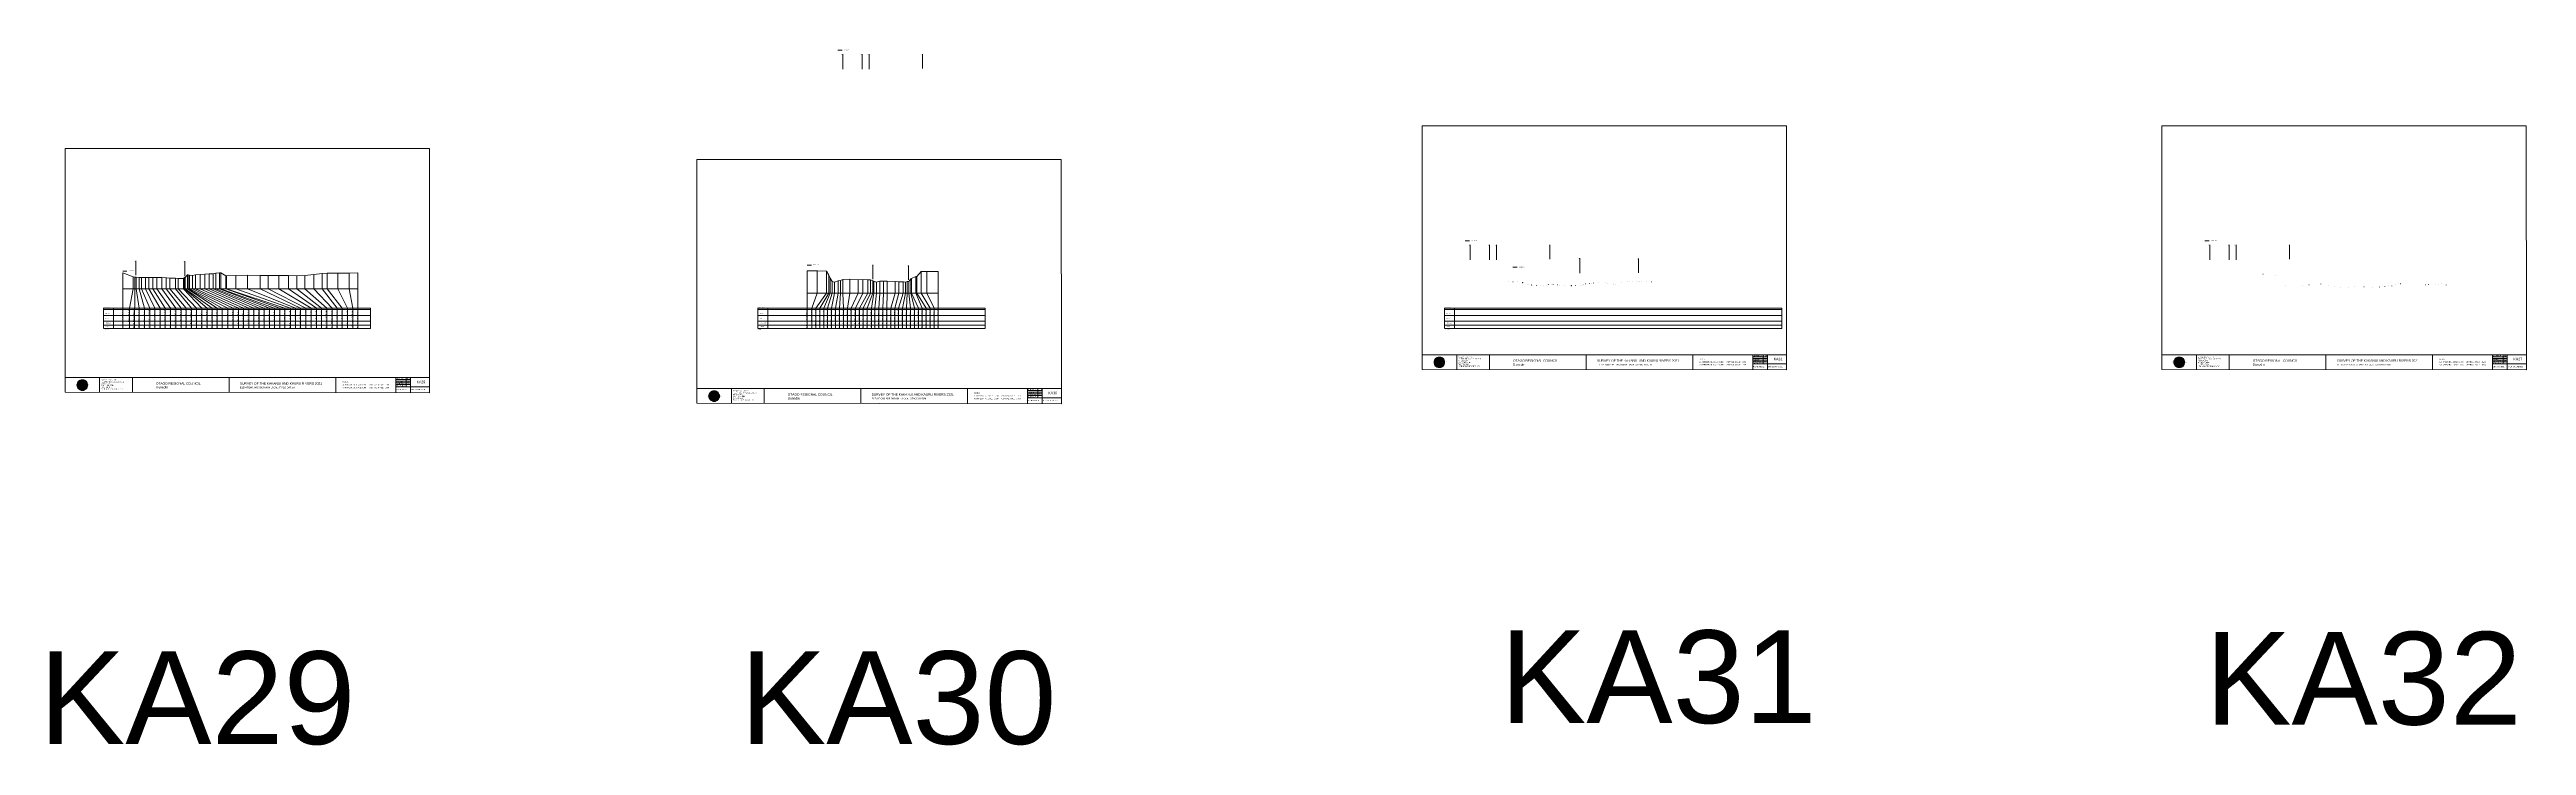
# Model space of a CAD drawing. Header units: millimetres. Extents: x -4102225 to 9709333, y -443196 to 2258209.
# Drawn here: x 976715 to 2687674, y -191712 to 288610 of the extents above; entities that cross this region are included whole.
import ezdxf

# ---------------------------------------------------------------- set-up
doc = ezdxf.new("R2010")
doc.units = ezdxf.units.MM
doc.header["$PDMODE"] = 35
doc.header["$PDSIZE"] = 20
doc.layers.get('0').update_dxf_attribs({"lineweight": 0})
doc.layers.add('geo', color=7, linetype='Continuous', lineweight=0)
doc.styles.get("Standard").update_dxf_attribs({"font": 'arial.ttf'})

# ---------------------------------------------------------------- blocks, each defined once
blk = doc.blocks.new('Geomatics_Circle_SPT')
at = {"layer": 'geo', "color": 2, "linetype": 'Continuous', "lineweight": 0}
for p, q in [((-25, 5), (-5, 25)), ((0, 25), (-25, 0)), ((-25, -5), (5, 25)), ((5, -25), (-25, 5)), ((-25, 0), (0, -25)), ((-10, 23), (-23, 10)), ((10, 23), (-23, -10)), ((-23, 10), (10, -23)), ((-21, 14), (-14, 21)), ((-21, -14), (14, 21)), ((14, -21), (-21, 14)), ((0, 0), (-18, 18)), ((0, 0), (-18, -18)), ((-14, 21), (21, -14)), ((21, 14), (-14, -21)), ((23, -10), (-10, 23)), ((-10, -23), (23, 10)), ((-5, 25), (25, -5)), ((25, 5), (-5, -25)), ((25, 0), (0, 25)), ((0, 0), (18, 18)), ((0, 0), (18, -18)), ((0, -25), (25, 0)), ((5, 25), (25, 5)), ((23, 10), (10, 23)), ((14, 21), (21, 14)), ((18, 18), (18, 18)), ((-5, -25), (-25, -5)), ((-23, -10), (-10, -23)), ((-14, -21), (-21, -14)), ((-18, -18), (-18, -18)), ((25, -5), (5, -25)), ((5, -25), (5, -25)), ((10, -23), (23, -10)), ((21, -14), (14, -21)), ((18, -18), (18, -18))]:
    blk.add_line(p, q, dxfattribs=at)
at = {"layer": 'geo', "color": 1, "linetype": 'Continuous', "lineweight": 0}
for p, q in [((5, 25), (-25, 5)), ((-5, 25), (-25, -5)), ((-25, 0), (10, 23)), ((-25, 0), (-10, 23)), ((14, 21), (-25, -5)), ((-14, 21), (-25, 5)), ((21, 14), (-25, 5)), ((-21, 14), (-25, -5)), ((-25, 0), (23, 10)), ((-25, 0), (-23, 10)), ((0, 0), (-25, 5)), ((-25, 5), (-21, -14)), ((-25, 5), (-5, -25)), ((-25, 5), (14, -21)), ((-25, 5), (-25, 5)), ((0, 0), (-25, -5)), ((-23, -10), (-25, 0)), ((-10, -23), (-25, 0)), ((10, -23), (-25, 0)), ((-23, 10), (0, 25)), ((-23, -10), (0, 25)), ((-23, 10), (18, 18)), ((-23, -10), (18, 18)), ((-23, 10), (-18, 18)), ((-23, -10), (-18, 18)), ((-18, -18), (-23, 10)), ((0, -25), (-23, 10)), ((-23, 10), (18, -18)), ((-23, 10), (25, 0)), ((-23, 9), (-23, 9)), ((-23, -10), (25, 0)), ((-5, 25), (-21, 14)), ((5, 25), (-21, -14)), ((14, 21), (-21, 14)), ((-14, 21), (-21, -14)), ((0, 0), (-21, 14)), ((-21, 14), (-14, -21)), ((-21, 14), (5, -25)), ((-21, 14), (-21, 14)), ((25, 5), (-21, 14)), ((0, 0), (-21, -14)), ((-18, 18), (10, 23)), ((-18, 18), (-10, 23)), ((-18, -18), (10, 23)), ((-18, -18), (-10, 23)), ((-10, -23), (-18, 18)), ((-18, 18), (10, -23)), ((-18, 18), (23, -10)), ((-18, 18), (-18, 18)), ((-18, 18), (23, 10)), ((-18, -18), (23, 10)), ((5, 25), (-14, 21)), ((-5, 25), (-14, -21)), ((0, 0), (-14, 21)), ((-14, 21), (-5, -25)), ((-14, 21), (-14, 21)), ((25, -5), (-14, 21)), ((21, 14), (-14, 21)), ((-14, -21), (25, 5)), ((0, 0), (-14, -21)), ((-10, 23), (0, 25)), ((-10, -23), (0, 25)), ((-10, 23), (0, -25)), ((-10, 23), (18, -18)), ((-10, 23), (-10, 23)), ((-10, 23), (25, 0)), ((-10, 23), (18, 18)), ((-10, -23), (18, 18)), ((25, 0), (-10, -23)), ((0, 0), (-5, 25)), ((-5, 25), (-5, 25)), ((21, -14), (-5, 25)), ((25, 5), (-5, 25)), ((14, 21), (-5, 25)), ((-5, -25), (21, 14)), ((0, 0), (-5, -25)), ((0, 0), (5, 25)), ((0, 25), (10, -23)), ((0, 25), (0, 25)), ((0, 25), (23, -10)), ((0, 25), (23, 10)), ((0, 25), (10, 23)), ((0, -25), (10, 23)), ((0, 0), (14, 21)), ((0, 0), (21, 14)), ((23, 10), (0, -25)), ((0, 0), (25, 5)), ((0, 0), (5, -25)), ((0, 0), (14, -21)), ((0, 0), (21, -14)), ((0, 0), (25, -5)), ((14, -21), (5, 25)), ((25, -5), (5, 25)), ((21, 14), (5, 25)), ((5, 25), (5, 25)), ((5, -25), (14, 21)), ((5, -25), (25, 5)), ((9, 23), (9, 23)), ((10, 23), (18, -18)), ((10, 23), (25, 0)), ((10, 23), (18, 18)), ((18, 18), (10, -23)), ((25, 0), (10, -23)), ((21, -14), (14, 21)), ((25, 5), (14, 21)), ((14, 21), (14, 21)), ((14, -21), (21, 14)), ((18, 18), (23, -10)), ((18, 18), (23, 10)), ((18, 18), (18, 18)), ((23, 10), (18, -18)), ((25, -5), (21, 14)), ((21, 14), (21, 14)), ((21, -14), (25, 5)), ((23, 10), (25, 0)), ((23, 10), (23, 10)), ((25, 0), (23, -10)), ((25, 5), (25, 5)), ((25, 0), (25, 0)), ((-25, 0), (-25, 0)), ((-25, 0), (23, -10)), ((-25, -5), (-25, -5)), ((-25, -5), (-14, -21)), ((-25, -5), (5, -25)), ((-25, -5), (21, -14)), ((-23, -10), (-23, -10)), ((-18, -18), (-23, -10)), ((0, -25), (-23, -10)), ((18, -18), (-23, -10)), ((-21, -14), (25, -5)), ((-21, -14), (-21, -14)), ((-21, -14), (-5, -25)), ((-21, -14), (14, -21)), ((23, -10), (-18, -18)), ((-18, -18), (-18, -18)), ((-10, -23), (-18, -18)), ((10, -23), (-18, -18)), ((-14, -21), (21, -14)), ((-14, -21), (-14, -21)), ((-14, -21), (5, -25)), ((18, -18), (-10, -23)), ((0, -25), (-10, -23)), ((-9, -23), (-9, -23)), ((-5, -25), (25, -5)), ((-5, -25), (14, -21)), ((-5, -25), (-5, -25)), ((23, -10), (0, -25)), ((10, -23), (0, -25)), ((0, -25), (0, -25)), ((5, -25), (21, -14)), ((5, -25), (5, -25)), ((18, -18), (10, -23)), ((10, -23), (10, -23)), ((14, -21), (25, -5)), ((14, -21), (14, -21)), ((23, -10), (18, -18)), ((18, -18), (18, -18)), ((21, -14), (21, -14)), ((23, -9), (23, -9)), ((25, -5), (25, -5))]:
    blk.add_line(p, q, dxfattribs=at)
at = {"layer": 'geo', "color": 114, "linetype": 'Continuous', "lineweight": 0}
for p, q in [((-25, 5), (14, 21)), ((18, 18), (-25, 0)), ((-25, -5), (21, 14)), ((-14, -21), (-25, 5)), ((10, 23), (-23, 10)), ((0, 0), (-23, 10)), ((-23, 10), (-10, -23)), ((0, 0), (-23, -10)), ((-21, 14), (5, 25)), ((-5, -25), (-21, 14)), ((25, 5), (-21, -14)), ((0, 25), (-18, 18)), ((-18, 18), (0, -25)), ((-14, 21), (-5, 25)), ((5, -25), (-14, 21)), ((0, 0), (-10, 23)), ((0, 0), (-10, -23)), ((-5, 25), (14, -21)), ((18, -18), (0, 25)), ((0, 0), (10, 23)), ((0, 0), (23, 10)), ((0, 0), (10, -23)), ((0, 0), (23, -10)), ((5, 25), (21, -14)), ((23, -10), (10, 23)), ((14, 21), (25, -5)), ((25, 0), (18, 18)), ((21, 14), (25, 5)), ((-25, 0), (-18, -18)), ((-21, -14), (-25, -5)), ((-18, -18), (25, 0)), ((25, -5), (-14, -21)), ((-10, -23), (23, -10)), ((21, -14), (-5, -25)), ((0, -25), (18, -18)), ((14, -21), (5, -25))]:
    blk.add_line(p, q, dxfattribs=at)
at = {"layer": 'geo', "color": 250, "linetype": 'Continuous', "lineweight": 0}
for p, q in [((25, 5), (-25, 5)), ((-25, 5), (-25, -5)), ((0, 0), (-25, 0)), ((-23, 10), (23, 10)), ((-23, 10), (-23, 10)), ((-23, -10), (-23, 10)), ((21, 14), (-21, 14)), ((-21, 14), (-21, -14)), ((-18, 18), (18, 18)), ((-18, -18), (-18, 18)), ((-14, 21), (-14, 21)), ((14, 21), (-14, 21)), ((-14, 21), (-14, -21)), ((-10, 23), (10, 23)), ((-10, -23), (-10, 23)), ((-5, 25), (5, 25)), ((-5, 25), (-5, -25)), ((0, 0), (0, 25)), ((0, 0), (0, -25)), ((0, 0), (25, 0)), ((5, 25), (5, -25)), ((10, -23), (10, 23)), ((14, 21), (14, -21)), ((18, -18), (18, 18)), ((21, 14), (21, 14)), ((21, -14), (21, 14)), ((23, 10), (23, -10)), ((25, 5), (25, 5)), ((25, -5), (25, 5)), ((-25, -5), (25, -5)), ((23, -10), (-23, -10)), ((-21, -14), (21, -14)), ((18, -18), (-18, -18)), ((-14, -21), (14, -21)), ((10, -23), (-10, -23)), ((-5, -25), (5, -25))]:
    blk.add_line(p, q, dxfattribs=at)
blk = doc.blocks.new('GeomaticsNZ TITLE BLOCK')
at = {"color": 7, "linetype": 'Continuous', "lineweight": 0}
for p, q in [((0, 95), (0, 1579)), ((0, 1579), (2363, 1579)), ((2363, 1579), (2364, 95)), ((2364, 95), (0, 95)), ((0, 95), (0, 0)), ((0, 0), (2364, -4)), ((16, 95), (2364, 95)), ((224, 95), (224, 0)), ((2364, 95), (383, 95)), ((436, 95), (436, -1)), ((1063, 95), (1063, -2)), ((1755, 95), (1755, -3)), ((2144, 95), (2144, -3)), ((2144, 82), (2239, 82)), ((2144, 71), (2239, 71)), ((2144, 60), (2239, 60)), ((2144, 49), (2239, 49)), ((2144, 35), (2364, 35)), ((2212, 95), (2212, 36)), ((2239, 95), (2239, -3)), ((2364, -4), (2364, 95))]:
    blk.add_line(p, q, dxfattribs=at)
at = {"color": 7, "linetype": 'Continuous', "lineweight": 0, "xscale": 1.36, "yscale": 1.36, "zscale": 1.36}
blk.add_blockref('Geomatics_Circle_SPT', (112, 46), dxfattribs=at)
at = {"color": 7, "linetype": 'Continuous', "lineweight": 0}
for s, p in [('PK&RR', (2213, 85)), ('ST', (2220, 64)), ('PK', (2220, 51))]:
    blk.add_text(s, height=5, dxfattribs=at).set_placement(p)
at = {"color": 7, "linetype": 'Continuous', "lineweight": 0, "attachment_point": 1}
for s, width, heights, insert, char_height in [('{\\C256;Geomatics N.Z. LTD                   }', 125.08, [15.8], (69, 50), 7), ('{\\C256;GEOMATICS N.Z. LTD                   \\PTELEPHONE:  M 021 023 6 00 55;\\PPO BOX 2177\\PSOUTH DUNEDIN\\PDUNEDIN 9044\\PEmail: geomaticsnz@gmail.com}', 3535.73, [94.7], (234, 83), 7), ('{\\C256;OTAGO REGIONAL COUNCIL\\PDunedin}', 3535.73, [0], (589, 64), 15), ('{\\C256;SURVEY OF THE KAKANUI AND KAURU RIVERS 2021}', 3535.73, [0], (1134, 64), 15), ('{\\C256;ELEVATIONS ARE SHOWN IN LOCAL OTAGO DATUM}', 3535.73, [0], (1134, 35), 10), ('{\\C256;Surveyed by:}', 3535.73, [0], (2145, 92), 7), ('{\\C256;Checked by:}', 3535.73, [0], (2145, 59), 7), ('{\\C256;Approved by:}', 3535.73, [0], (2145, 46), 7), ('{\\C256;JOB No 0032021}', 3535.73, [0], (2145, 21), 7), ('{\\C256;Drawn by:}', 3535.73, [0], (2146, 70), 7), ('{\\C256;Drawn:16-JUNE-2021}', 3535.73, [0], (2245, 21), 7)]:
    blk.add_mtext_dynamic_manual_height_columns(s, width=width, gutter_width=159, heights=heights, dxfattribs=dict(at, insert=insert, char_height=char_height))

msp = doc.modelspace()

# ---------------------------------------------------------------- linework, layer by layer
at = {"color": 1, "lineweight": 0}
for p, q in [((1521241.345, 288111.748), (1524148.076, 288111.748)), ((1954561.883, 156500.44), (1957468.614, 156500.44)), ((2465595.519, 156500.44), (2468502.25, 156500.44)), ((1500100.265, 139836.341), (1503006.996, 139836.341)), ((1987541.006, 138392.934), (1990447.736, 138392.934)), ((1027275.326, 135692.041), (1030182.057, 135692.041))]:
    msp.add_line(p, q, dxfattribs=at)
at = {"color": 7, "lineweight": 0}
for p, q in [((1524622.949, 275021.726), (1524622.949, 285380.363)), ((1538026.159, 275025.178), (1538026.159, 285377.287)), ((1542890.08, 275167.225), (1542890.08, 285377.287)), ((1579687.322, 275599.088), (1579687.322, 285511.918)), ((1545360.095, 130183.469), (1545360.095, 140096.299)), ((1570134.861, 129691.883), (1570134.861, 139604.713)), ((1957943.487, 143410.418), (1957943.487, 153769.056)), ((1971346.697, 143413.871), (1971346.697, 153765.98)), ((1976210.618, 143555.918), (1976210.618, 153765.98)), ((2013007.86, 143987.781), (2013007.86, 153900.611)), ((2033776.162, 134250.516), (2033776.162, 144609.153)), ((2074394.831, 134508.687), (2074394.831, 144421.517)), ((2468977.123, 143410.418), (2468977.123, 153769.056)), ((2482380.333, 143413.871), (2482380.333, 153765.98)), ((2487244.254, 143555.918), (2487244.254, 153765.98)), ((2524041.496, 143987.781), (2524041.496, 153900.611)), ((1020972.155, 110000), (1020972.155, 96175.74)), ((1472881.824, 110000), (1472881.824, 96175.74)), ((1947299.695, 110000), (1947299.695, 96175.74))]:
    msp.add_line(p, q, dxfattribs=at)
at = {"lineweight": 0}
for p, q in [((1036283.374, 132791.53), (1036283.374, 142704.36)), ((1070072.576, 132227.618), (1070072.576, 142586.256)), ((1027275.326, 134411), (1027275.326, 126882.437)), ((1027275.326, 126882.437), (1027275.326, 96175.74)), ((1027275.326, 123569.204), (1189745.963, 123569.204)), ((1034371.899, 123569.204), (1031958.246, 110000)), ((1034371.899, 131691), (1034371.899, 123569.204)), ((1035558.934, 131461), (1035558.934, 123569.204)), ((1035558.934, 123569.204), (1035558.934, 110000)), ((1036458.821, 131440), (1036458.821, 123569.204)), ((1036458.821, 123569.204), (1038702.299, 110000)), ((1038518.475, 131240), (1038518.475, 123569.204)), ((1038518.475, 123569.204), (1042222.152, 110000)), ((1040239.988, 131170), (1040239.988, 123569.204)), ((1040239.988, 123569.204), (1045964.385, 110000)), ((1043017.033, 131200), (1043017.033, 123569.204)), ((1043017.033, 123569.204), (1049505.553, 110000)), ((1045408.496, 131170), (1045408.496, 123569.204)), ((1045408.496, 123569.204), (1053034.083, 110000)), ((1047959.798, 131210), (1047959.798, 123569.204)), ((1047959.798, 123569.204), (1056613.886, 110000)), ((1050943.285, 131220), (1050943.285, 123569.204)), ((1050943.285, 123569.204), (1060160.999, 110000)), ((1054315.145, 131170), (1054315.145, 123569.204)), ((1054315.145, 123569.204), (1064021.322, 110000)), ((1057251.212, 131220), (1057251.212, 123569.204)), ((1057251.212, 123569.204), (1067668.898, 110000)), ((1059754.857, 130929), (1059754.857, 123569.204)), ((1059754.857, 123569.204), (1071131.738, 110000)), ((1063609.423, 130759), (1063609.423, 123569.204)), ((1063609.423, 123569.204), (1074678.168, 110000)), ((1065652.335, 130519), (1065652.335, 123569.204)), ((1065652.335, 123569.204), (1078236.075, 110000)), ((1069156.535, 130599), (1069156.535, 123569.204)), ((1069156.535, 123569.204), (1082016.122, 110000)), ((1069984.886, 131249), (1069984.886, 123569.204)), ((1069984.886, 123569.204), (1085580.622, 110000)), ((1070427.499, 131189), (1070427.499, 123569.204)), ((1070427.499, 123569.204), (1089135.01, 110000)), ((1071984.505, 133069), (1071984.505, 123569.204)), ((1071984.505, 123569.204), (1092587.979, 110000)), ((1072553.135, 133109), (1072553.135, 123569.204)), ((1072553.135, 123569.204), (1096073.74, 110000)), ((1073377.331, 132849), (1073377.331, 123569.204)), ((1073377.331, 123569.204), (1099918.999, 110000)), ((1075504.297, 132709), (1075504.297, 123569.204)), ((1075504.297, 123569.204), (1103501.33, 110000)), ((1077611.492, 133009), (1077611.492, 123569.204)), ((1077611.492, 123569.204), (1107148.052, 110000)), ((1080850.242, 133258), (1080850.242, 123569.204)), ((1080850.242, 123569.204), (1110701.826, 110000)), ((1084029.455, 133648), (1084029.455, 123569.204)), ((1084029.455, 123569.204), (1114358.488, 110000)), ((1087034.385, 133788), (1087034.385, 123569.204)), ((1087034.385, 123569.204), (1117851.697, 110000)), ((1089663.441, 133858), (1089663.441, 123569.204)), ((1089663.441, 123569.204), (1121439.63, 110000)), ((1091563.417, 134308), (1091563.417, 123569.204)), ((1091563.417, 123569.204), (1125010.518, 110000)), ((1094053.469, 134508), (1094053.469, 123569.204)), ((1094053.469, 123569.204), (1128573.822, 110000)), ((1095007.748, 134548), (1095007.748, 123569.204)), ((1095007.748, 123569.204), (1132162.37, 110000)), ((1098590.23, 132428), (1098590.23, 123569.204)), ((1098590.23, 123569.204), (1135813.772, 110000)), ((1098997.229, 132448), (1098997.229, 123569.204)), ((1098997.229, 123569.204), (1139294.512, 110000)), ((1105396.57, 132627), (1105396.57, 123569.204)), ((1105396.57, 123569.204), (1143048.257, 110000)), ((1113501.389, 132797), (1113501.389, 123569.204)), ((1113501.389, 123569.204), (1146631.34, 110000)), ((1122098.675, 132726), (1122098.675, 123569.204)), ((1122098.675, 123569.204), (1150177.871, 110000)), ((1127643.948, 132776), (1127643.948, 123569.204)), ((1127643.948, 123569.204), (1153781.347, 110000)), ((1135148.787, 132586), (1135148.787, 123569.204)), ((1135148.787, 123569.204), (1157411.4, 110000)), ((1141735.123, 132636), (1141735.123, 123569.204)), ((1141735.123, 123569.204), (1161007.053, 110000)), ((1147544.894, 132515), (1147544.894, 123569.204)), ((1147544.894, 123569.204), (1164606.532, 110000)), ((1153173.159, 132755), (1153173.159, 123569.204)), ((1153173.159, 123569.204), (1168199.795, 110000)), ((1159340.606, 133415), (1159340.606, 123569.204)), ((1159340.606, 123569.204), (1171837.977, 110000)), ((1165047.081, 134135), (1165047.081, 123569.204)), ((1165047.081, 123569.204), (1175478.858, 110000)), ((1168602.572, 134244), (1168602.572, 123569.204)), ((1168602.572, 123569.204), (1178938.146, 110000)), ((1175875.685, 134254), (1175875.685, 123569.204)), ((1175875.685, 123569.204), (1182631.974, 110000)), ((1183697.734, 134344), (1183697.734, 123569.204)), ((1183697.734, 123569.204), (1186267.15, 110000)), ((1189745.963, 134563), (1189745.963, 96175.74)), ((1014069.814, 110000), (1014069.814, 99503.744)), ((1014069.814, 110000), (1198426.236, 110000)), ((1014069.814, 109153.568), (1198426.236, 109153.568)), ((1014069.814, 105002.084), (1198426.236, 105002.084)), ((1031958.246, 96175.74), (1031958.246, 110000)), ((1035455.758, 96175.74), (1035455.758, 110000)), ((1038702.299, 96175.74), (1038702.299, 110000)), ((1042222.152, 96175.74), (1042222.152, 110000)), ((1045964.385, 96175.74), (1045964.385, 110000)), ((1049505.553, 96175.74), (1049505.553, 110000)), ((1053034.083, 96175.74), (1053034.083, 110000)), ((1056613.886, 96175.74), (1056613.886, 110000)), ((1060160.999, 96175.74), (1060160.999, 110000)), ((1064021.322, 96175.74), (1064021.322, 110000)), ((1067668.898, 96175.74), (1067668.898, 110000)), ((1071131.738, 96175.74), (1071131.738, 110000)), ((1074678.168, 96175.74), (1074678.168, 110000)), ((1078236.075, 96175.74), (1078236.075, 110000)), ((1082016.122, 96175.74), (1082016.122, 110000)), ((1085580.622, 96175.74), (1085580.622, 110000)), ((1089135.01, 110000), (1089135.01, 96175.74)), ((1092587.979, 96175.74), (1092587.979, 110000)), ((1096073.74, 96175.74), (1096073.74, 110000)), ((1099918.999, 96175.74), (1099918.999, 110000)), ((1103501.33, 96175.74), (1103501.33, 110000)), ((1107148.052, 96175.74), (1107148.052, 110000)), ((1110701.826, 96175.74), (1110701.826, 110000)), ((1114358.488, 96175.74), (1114358.488, 110000)), ((1117851.697, 96175.74), (1117851.697, 110000)), ((1121439.63, 96175.74), (1121439.63, 110000)), ((1125010.518, 96175.74), (1125010.518, 110000)), ((1128573.822, 96175.74), (1128573.822, 110000)), ((1132162.37, 96175.74), (1132162.37, 110000)), ((1135813.772, 96175.74), (1135813.772, 110000)), ((1139294.512, 96175.74), (1139294.512, 110000)), ((1143048.257, 96175.74), (1143048.257, 110000)), ((1146631.34, 96175.74), (1146631.34, 110000)), ((1150177.871, 96175.74), (1150177.871, 110000)), ((1153781.347, 96175.74), (1153781.347, 110000)), ((1157411.4, 96175.74), (1157411.4, 110000)), ((1161007.053, 96175.74), (1161007.053, 110000)), ((1164606.532, 96175.74), (1164606.532, 110000)), ((1168199.795, 96175.74), (1168199.795, 110000)), ((1171837.977, 96175.74), (1171837.977, 110000)), ((1175478.858, 96175.74), (1175478.858, 110000)), ((1178938.146, 96175.74), (1178938.146, 110000)), ((1182631.974, 96175.74), (1182631.974, 110000)), ((1186267.15, 96175.74), (1186267.15, 110000)), ((1198426.236, 110000), (1198426.236, 96175.74)), ((1465979.482, 110000), (1622950.647, 110000)), ((1465979.482, 109153.568), (1622950.647, 109153.568)), ((1465979.482, 105002.084), (1622950.647, 105002.084)), ((1940397.353, 110000), (2173258.61, 110000)), ((1940397.353, 109153.568), (2173258.61, 109153.568)), ((1940397.353, 105002.084), (2173258.61, 105002.084)), ((1014069.814, 101057.129), (1198426.236, 101057.129)), ((1014069.814, 98421.06), (1198426.236, 98421.06)), ((1014069.814, 96175.74), (1198426.236, 96175.74)), ((1465979.482, 101057.129), (1622950.647, 101057.129)), ((1465979.482, 98406.866), (1622950.647, 98406.866)), ((1465979.482, 96175.74), (1622950.647, 96175.74)), ((1940397.353, 101057.129), (2173258.61, 101057.129)), ((1940397.353, 98406.866), (2173258.61, 98406.866)), ((1940397.353, 96175.74), (2173258.61, 96175.74))]:
    msp.add_line(p, q, dxfattribs=at)
for p, q in [((1500012.207, 135977), (1500012.207, 96175.74)), ((1500012.207, 120532.155), (1590530.264, 120532.155)), ((1507064.345, 120532.155), (1503297.415, 110000)), ((1513434.982, 120532.155), (1506044.97, 110000)), ((1507064.345, 135797), (1507064.345, 120532.155)), ((1514922.182, 120532.155), (1508857.116, 110000)), ((1516006.833, 120532.155), (1511547.189, 110000)), ((1513434.982, 135546), (1513434.982, 120532.155)), ((1517360.994, 120532.155), (1514211.304, 110000)), ((1514922.182, 132896), (1514922.182, 120532.155)), ((1516006.833, 130706), (1516006.833, 120532.155)), ((1518867.224, 120532.155), (1516931.388, 110000)), ((1517360.994, 128476), (1517360.994, 120532.155)), ((1518867.224, 128016), (1518867.224, 120532.155)), ((1521539.792, 120532.155), (1519588.008, 110000)), ((1521539.792, 128886), (1521539.792, 120532.155)), ((1523097.27, 120532.155), (1522364.32, 110000)), ((1523097.27, 129296), (1523097.27, 120532.155)), ((1524761.471, 129846), (1524761.471, 120532.155)), ((1524761.471, 120532.155), (1525143.045, 110000)), ((1529606.634, 120532.155), (1527842.607, 110000)), ((1529606.634, 130096), (1529606.634, 120532.155)), ((1535330.75, 120532.155), (1530542.137, 110000)), ((1538470.276, 120532.155), (1533326.974, 110000)), ((1535330.75, 129665), (1535330.75, 120532.155)), ((1541930.873, 120532.155), (1536092.671, 110000)), ((1538470.276, 129825), (1538470.276, 120532.155)), ((1543689.403, 120532.155), (1538768.912, 110000)), ((1541930.873, 129745), (1541930.873, 120532.155)), ((1543689.403, 129695), (1543689.403, 120532.155)), ((1546040.944, 120532.155), (1544421.64, 110000)), ((1545410.692, 128925), (1545410.692, 120532.155)), ((1546040.944, 128645), (1546040.944, 120532.155)), ((1548015.319, 120532.155), (1546870.591, 110000)), ((1548015.319, 128155), (1548015.319, 120532.155)), ((1550193.161, 120532.155), (1549672.765, 110000)), ((1550193.161, 128775), (1550193.161, 120532.155)), ((1552787.164, 120532.155), (1552334.853, 110000)), ((1552787.164, 128704), (1552787.164, 120532.155)), ((1555291.979, 120532.155), (1555090.353, 110000)), ((1555291.979, 128664), (1555291.979, 120532.155)), ((1560774.469, 120532.155), (1557892.527, 110000)), ((1563321.639, 120532.155), (1560561.885, 110000)), ((1560774.469, 128544), (1560774.469, 120532.155)), ((1566471.31, 120532.155), (1563115.089, 110000)), ((1563321.639, 128324), (1563321.639, 120532.155)), ((1567926.854, 120532.155), (1566019.682, 110000)), ((1566471.31, 128324), (1566471.31, 120532.155)), ((1567926.854, 128144), (1567926.854, 120532.155)), ((1569230.641, 120532.155), (1568664.239, 110000)), ((1569230.641, 128414), (1569230.641, 120532.155)), ((1570169.451, 128609), (1570169.451, 120532.155)), ((1571759.637, 130383), (1571759.637, 120532.155)), ((1571759.637, 120532.155), (1574209.433, 110000)), ((1572051.496, 130503), (1572051.496, 120532.155)), ((1572051.496, 120532.155), (1576942.417, 110000)), ((1575044.518, 131933), (1575044.518, 120532.155)), ((1575044.518, 120532.155), (1579580.347, 110000)), ((1575844.463, 131913), (1575844.463, 120532.155)), ((1575844.463, 120532.155), (1582360.873, 110000)), ((1578903.217, 135403), (1578903.217, 120532.155)), ((1578903.217, 120532.155), (1585046.347, 110000)), ((1582769.013, 135463), (1582769.013, 120532.155)), ((1582769.013, 120532.155), (1587779.33, 110000)), ((1590530.264, 135393), (1590530.264, 96175.74)), ((1503297.415, 96175.74), (1503297.415, 110000)), ((1506044.97, 96175.74), (1506044.97, 110000)), ((1508857.116, 96175.74), (1508857.116, 110000)), ((1511547.189, 96175.74), (1511547.189, 110000)), ((1514211.304, 96175.74), (1514211.304, 110000)), ((1516931.388, 96175.74), (1516931.388, 110000)), ((1519588.008, 96175.74), (1519588.008, 110000)), ((1522364.32, 96175.74), (1522364.32, 110000)), ((1525143.045, 96175.74), (1525143.045, 110000)), ((1527842.607, 96175.74), (1527842.607, 110000)), ((1530542.137, 96175.74), (1530542.137, 110000)), ((1533326.974, 96175.74), (1533326.974, 110000)), ((1536092.671, 96175.74), (1536092.671, 110000)), ((1538768.912, 96175.74), (1538768.912, 110000)), ((1544421.64, 96175.74), (1544421.64, 110000)), ((1546870.591, 96175.74), (1546870.591, 110000)), ((1549672.765, 96175.74), (1549672.765, 110000)), ((1552334.853, 96175.74), (1552334.853, 110000)), ((1555090.353, 96175.74), (1555090.353, 110000)), ((1557892.527, 96175.74), (1557892.527, 110000)), ((1560561.885, 96175.74), (1560561.885, 110000)), ((1563115.089, 96175.74), (1563115.089, 110000)), ((1566019.682, 96175.74), (1566019.682, 110000)), ((1568664.239, 96175.74), (1568664.239, 110000)), ((1574209.433, 96175.74), (1574209.433, 110000)), ((1576942.417, 96175.74), (1576942.417, 110000)), ((1579580.347, 96175.74), (1579580.347, 110000)), ((1582360.873, 96175.74), (1582360.873, 110000)), ((1585046.347, 96175.74), (1585046.347, 110000)), ((1587779.33, 96175.74), (1587779.33, 110000)), ((1622950.647, 110000), (1622950.647, 96175.74))]:
    msp.add_line(p, q)
at = {"color": 7, "lineweight": 0, "transparency": 33554687}
for p, q in [((1014069.814, 110000), (1014069.814, 96302.518)), ((1465979.482, 110000), (1465979.482, 96302.518)), ((1940397.353, 110000), (1940397.353, 96302.518))]:
    msp.add_line(p, q, dxfattribs=at)
at = {"color": 7}
msp.add_line((2173258.61, 110000), (2173258.61, 96175.74), dxfattribs=at)
at = {"color": 1, "lineweight": 0}
msp.add_lwpolyline([(1027275.326, 134411), (1034371.899, 131691), (1035558.934, 131461), (1036458.821, 131440), (1038518.475, 131240), (1040239.988, 131170), (1043017.033, 131200), (1045408.496, 131170), (1047959.798, 131210), (1050943.285, 131220), (1054315.145, 131170), (1057251.212, 131030), (1059754.857, 130929), (1063609.423, 130759), (1065652.335, 130519), (1069156.535, 130599), (1069984.886, 131249), (1070427.499, 131189), (1071984.505, 133069), (1072553.135, 133109), (1073377.331, 132849), (1075504.297, 132709), (1077611.492, 133009), (1080850.242, 133258), (1084029.455, 133648), (1087034.385, 133788), (1089663.441, 133858), (1091563.417, 134308), (1094053.469, 134508), (1095007.748, 134548), (1098590.23, 132428), (1098997.229, 132448), (1105396.57, 132627), (1113501.389, 132797), (1122098.675, 132726), (1127643.948, 132776), (1135148.787, 132586), (1141735.123, 132636), (1147544.894, 132515), (1153173.159, 132755), (1159340.606, 133415), (1165047.081, 134135), (1168602.572, 134244), (1175875.685, 134254), (1183697.734, 134344), (1189745.963, 134563)], dxfattribs=at)
at = {"color": 1}
msp.add_lwpolyline([(1500012.207, 135977), (1507064.345, 135797), (1513434.982, 135546), (1514922.182, 132896), (1516006.833, 130706), (1517360.994, 128476), (1518867.224, 128016), (1521539.792, 128886), (1523097.27, 129296), (1524761.471, 129846), (1529606.634, 130096), (1535330.75, 129665), (1538470.276, 129825), (1541930.873, 129745), (1543689.403, 129695), (1545410.692, 128925), (1546040.944, 128645), (1548015.319, 128155), (1550193.161, 128775), (1552787.164, 128704), (1555291.979, 128664), (1560774.469, 128544), (1563321.639, 128324), (1566471.31, 128324), (1567926.854, 128144), (1569230.641, 128414), (1570169.451, 128609), (1571759.637, 130383), (1572051.496, 130503), (1575044.518, 131933), (1575844.463, 131913), (1578903.217, 135403), (1582769.013, 135463), (1590530.264, 135393)], dxfattribs=at)
for points in [[(1541549.728, 96175.74), (1541549.728, 110000), (1545410.692, 120532.155)], [(1571484.234, 96175.74), (1571484.234, 110000), (1570169.451, 120532.155)]]:
    msp.add_lwpolyline(points)
at = {"lineweight": 0}
for p in [(1027275.326, 134411), (1034371.899, 131691), (1035558.934, 131461), (1036458.821, 131440), (1038518.475, 131240), (1040239.988, 131170), (1043017.033, 131200), (1045408.496, 131170), (1047959.798, 131210), (1050943.285, 131220), (1054315.145, 131170), (1057251.212, 131030), (1059754.857, 130929), (1063609.423, 130759), (1065652.335, 130519), (1069156.535, 130599), (1069984.886, 131249), (1070427.499, 131189), (1071984.505, 133069), (1072553.135, 133109), (1073377.331, 132849), (1075504.297, 132709), (1077611.492, 133009), (1080850.242, 133258), (1084029.455, 133648), (1087034.385, 133788), (1089663.441, 133858), (1091563.417, 134308), (1094053.469, 134508), (1095007.748, 134548), (1098590.23, 132428), (1098997.229, 132448), (1105396.57, 132627), (1113501.389, 132797), (1122098.675, 132726), (1127643.948, 132776), (1135148.787, 132586), (1141735.123, 132636), (1147544.894, 132515), (1153173.159, 132755), (1159340.606, 133415), (1165047.081, 134135), (1168602.572, 134244), (1175875.685, 134254), (1183697.734, 134344), (1189745.963, 134563), (1014069.814, 110000)]:
    msp.add_point(p, dxfattribs=at)
at = {"color": 2, "true_color": 0xf1eb1f}
for p in [(1500012.207, 135977), (1507064.345, 135797), (1513434.982, 135546), (1514922.182, 132896), (1516006.833, 130706), (1517360.994, 128476), (1518867.224, 128016), (1521539.792, 128886), (1523097.27, 129296), (1524761.471, 129846), (1529606.634, 130096), (1535330.75, 129665), (1538470.276, 129825), (1541930.873, 129745), (1543689.403, 129695), (1545410.692, 128925), (1546040.944, 128645), (1548015.319, 128155), (1550193.161, 128775), (1552787.164, 128704), (1555291.979, 128664), (1560774.469, 128544), (1563321.639, 128324), (1566471.31, 128324), (1567926.854, 128144), (1569230.641, 128414), (1570169.451, 128609), (1571759.637, 130383), (1572051.496, 130503), (1575044.518, 131933), (1575844.463, 131913), (1578903.217, 135403), (1582769.013, 135463), (1590530.264, 135393)]:
    msp.add_point(p, dxfattribs=at)
at = {"color": 240, "true_color": 0xed1f24}
for p in [(1984704.809, 128318), (1987599.35, 128358), (1990918.002, 128217), (1994285.239, 127727), (1997836.468, 126757), (1998474.743, 126527), (2000406.006, 126447), (2000501.467, 126217), (2000509.376, 125997), (2001385.637, 125927), (2003944.526, 125797), (2006341.195, 125847), (2008754.133, 125897), (2010833.962, 125937), (2011488.591, 126237), (2012112.749, 126547), (2014190.83, 126527), (2015369.7, 126327), (2018234.798, 126167), (2019747.747, 126076), (2023371.572, 125936), (2027911.611, 125656), (2030893.382, 125756), (2034164.715, 125756), (2035662.113, 126006), (2036049.079, 126166), (2036472.871, 126356), (2037796.858, 126916), (2040444.511, 127006), (2041831.503, 127086), (2043187.63, 127476), (2046409.794, 127666), (2051420.121, 127545), (2052965.093, 127215), (2056871.526, 126875), (2057197.537, 126645), (2058164.1, 126595), (2062820.013, 127775), (2066733.546, 128555), (2068147.874, 128695), (2070120.393, 128445), (2072688.579, 128495), (2073994.73, 128275), (2075286.886, 128295), (2076144.553, 128265), (2080022.566, 128234), (2083160.786, 128214)]:
    msp.add_point(p, dxfattribs=at)
at = {"color": 6}
for p in [(2505673.934, 133541), (2514386.299, 132431), (2520987.765, 125921), (2533152.072, 126020), (2537469.598, 126230), (2545707.539, 126790), (2550703.391, 125929), (2555396.527, 125009), (2558944.115, 124549), (2565059.59, 124579), (2568930.498, 124819), (2575452.995, 124758), (2581541.224, 124608), (2586089.62, 124718), (2589934.752, 124968), (2592470.37, 125448), (2594760.624, 125398), (2597013.51, 126378), (2599251.621, 127407), (2600553.047, 126937), (2600843.056, 127057), (2618040.215, 126287), (2620098.806, 126577), (2624551.75, 126266), (2626865.376, 126596), (2629228.003, 127126), (2632275.854, 126116)]:
    msp.add_point(p, dxfattribs=at)
for p in [(1465979.482, 110000), (1940397.353, 110000)]:
    msp.add_point(p)

# ---------------------------------------------------------------- block references
at = {"color": 7, "lineweight": 0, "xscale": 106.5053773992074, "yscale": 106.5053773992074, "zscale": 106.5053773992074}
for p in [(1924863.042, 67876.527), (2435896.678, 67876.527), (987479.049, 52116.505), (1423876.401, 44510.648)]:
    msp.add_blockref('GeomaticsNZ TITLE BLOCK', p, dxfattribs=at)

# ---------------------------------------------------------------- texts
at = {"color": 7, "lineweight": 0, "transparency": 33554687}
for s, height, p in [('Ground Level', 473.07414, (1525433.677, 288111.748)), ('Ground Level', 473.07414, (1958754.215, 156500.44)), ('Ground Level', 473.07414, (2469787.851, 156500.44)), ('Ground Level', 473.07414, (1504292.597, 139836.341)), ('Ground Level', 473.07414, (1991733.337, 138392.934)), ('Ground Level', 473.07414, (1030996.595, 135692.041)), ('DATUM 110.00', 473.07414, (1014002.877, 110135.982)), ('Easting', 473.0741, (1015444.997, 102527.941)), ('Northing', 473.0741, (1015513.881, 106387.343)), ('DATUM 110.00', 473.07414, (1465912.545, 110135.982)), ('Easting', 473.0741, (1467354.665, 102527.941)), ('Northing', 473.0741, (1467423.549, 106387.343)), ('DATUM 110.00', 473.07414, (1940330.416, 110135.982)), ('Easting', 473.0741, (1941772.536, 102527.941)), ('Northing', 473.0741, (1941841.42, 106387.343)), ('Section KA29', 473.07414, (1014002.866, 95257.825)), ('Ground Level', 473.07414, (1015462.1, 99738.63)), ('Chainage', 473.0741, (1015464.359, 97414.494)), ('Section KA30', 473.07414, (1465912.534, 95257.825)), ('Ground Level', 473.07414, (1467371.768, 99738.63)), ('Chainage', 473.0741, (1467374.027, 97414.494)), ('Section KA31', 473.07414, (1940330.405, 95257.825)), ('Ground Level', 473.07414, (1941789.639, 99738.63)), ('Chainage', 473.0741, (1941791.898, 97414.494))]:
    msp.add_text(s, height=height, dxfattribs=at).set_placement(p)
at = {"lineweight": 0}
for s, p in [('  27.28  134.41  1429430.56  5002317.39', (1027232.695, 96155.276)), ('  34.37  131.69  1429420.35  5002308.97', (1031695.888, 96146.409)), ('  35.56  131.46  1429419.20  5002309.31', (1034970.561, 96146.409)), ('  36.46  131.44  1429418.32  5002309.51', (1038567.156, 96146.409)), ('  38.52  131.24  1429416.23  5002309.45', (1042163.751, 96146.409)), ('  40.24  131.17  1429414.51  5002309.58', (1045760.345, 96166.872)), ('  43.02  131.20  1429411.78  5002310.11', (1049356.94, 96166.872)), ('  45.41  131.17  1429409.41  5002310.43', (1052953.535, 96166.872)), ('  47.96  131.21  1429406.88  5002310.76', (1056550.129, 96166.872)), ('  50.94  131.22  1429403.99  5002311.62', (1060146.724, 96146.75)), ('  54.32  131.17  1429400.60  5002311.74', (1063743.318, 96146.75)), ('  57.25  131.03  1429397.76  5002312.61', (1067339.913, 96146.75)), ('  59.75  130.93  1429395.26  5002312.82', (1070936.508, 96146.75)), ('  63.61  130.76  1429391.39  5002312.99', (1074533.102, 96149.478)), ('  65.65  130.52  1429389.43  5002313.71', (1078129.697, 96149.478)), ('  69.16  130.60  1429385.99  5002314.40', (1081726.292, 96149.478)), ('  69.98  131.25  1429385.12  5002314.18', (1085322.886, 96149.478)), ('  70.43  131.19  1429384.68  5002314.23', (1088919.481, 96142.657)), ('  71.98  133.07  1429383.09  5002314.11', (1092516.076, 96142.657)), ('  72.55  133.11  1429382.58  5002314.56', (1096112.67, 96142.657)), ('  73.38  132.85  1429381.74  5002314.51', (1099709.265, 96142.657)), ('  75.50  132.71  1429379.63  5002314.78', (1103305.859, 96142.657)), ('  77.61  133.01  1429377.55  5002315.12', (1106902.454, 96142.657)), ('  80.85  133.26  1429374.31  5002315.34', (1110499.049, 96147.432)), ('  84.03  133.65  1429371.22  5002316.19', (1114095.643, 96147.432)), ('  87.03  133.79  1429368.21  5002316.37', (1117692.238, 96147.432)), ('  89.66  133.86  1429365.60  5002316.69', (1121288.833, 96147.432)), ('  91.56  134.31  1429363.68  5002316.68', (1124885.427, 96146.75)), ('  94.05  134.51  1429361.23  5002317.14', (1128482.022, 96146.75)), ('  95.01  134.55  1429360.31  5002317.45', (1132078.616, 96146.75)), ('  98.59  132.43  1429356.81  5002318.28', (1135675.211, 96146.75)), ('  99.00  132.45  1429356.38  5002318.15', (1139271.806, 96146.75)), (' 105.40  132.63  1429350.05  5002319.09', (1142868.4, 96099.683)), (' 113.50  132.80  1429342.01  5002320.12', (1146464.995, 96099.683)), (' 122.10  132.73  1429333.54  5002321.62', (1150061.59, 96099.683)), (' 127.64  132.78  1429328.06  5002322.47', (1153658.184, 96099.683)), (' 135.15  132.59  1429320.57  5002323.11', (1157254.779, 96099.683)), (' 141.74  132.64  1429314.11  5002324.46', (1160851.373, 96099.683)), (' 147.54  132.52  1429308.37  5002325.36', (1164447.968, 96099.683)), (' 153.17  132.76  1429302.78  5002326.03', (1168044.563, 96099.683)), (' 159.34  133.42  1429296.68  5002326.94', (1171641.157, 96099.683)), (' 165.05  134.14  1429291.04  5002327.81', (1175237.752, 96099.683)), (' 168.60  134.24  1429287.53  5002328.38', (1178834.347, 96099.683)), (' 175.88  134.25  1429280.32  5002329.34', (1182430.941, 96099.683)), (' 183.70  134.34  1429272.58  5002330.47', (1186027.536, 96099.683)), (' 189.75  134.56  1429266.56  5002331.10', (1189624.13, 96099.683))]:
    msp.add_text(s, height=500, rotation=90, dxfattribs=at).set_placement(p)
for s, p in [('   0.01  135.98  1429156.64  5001619.34', (1499800.634, 96146.75)), ('   7.06  135.80  1429150.53  5001622.91', (1503238.438, 96142.657)), ('  13.43  135.55  1429145.22  5001626.44', (1505962.623, 96099.683)), ('  14.92  132.90  1429143.88  5001627.10', (1508686.808, 96099.683)), ('  16.01  130.71  1429143.64  5001628.70', (1511410.992, 96099.683)), ('  17.36  128.48  1429142.62  5001629.60', (1514135.177, 96099.683)), ('  18.87  128.02  1429141.12  5001630.09', (1516859.362, 96099.683)), ('  21.54  128.89  1429138.40  5001630.82', (1519583.547, 96155.276)), ('  23.10  129.30  1429137.12  5001631.71', (1522307.732, 96155.276)), ('  24.76  129.85  1429135.92  5001632.92', (1525031.917, 96155.276)), ('  29.61  130.10  1429131.89  5001635.61', (1527756.102, 96155.276)), ('  35.33  129.67  1429126.98  5001638.56', (1530480.286, 96146.409)), ('  38.47  129.83  1429124.36  5001640.29', (1533204.471, 96146.409)), ('  41.93  129.75  1429121.06  5001641.55', (1535928.656, 96166.872)), ('  43.69  129.70  1429119.58  5001642.50', (1538652.841, 96166.872)), ('  45.41  128.93  1429117.97  5001643.17', (1541377.026, 96166.872)), ('  46.04  128.65  1429117.39  5001643.43', (1544101.211, 96166.872)), ('  48.02  128.16  1429115.62  5001644.32', (1546825.396, 96166.872)), ('  50.19  128.78  1429113.74  5001645.42', (1549549.58, 96146.75)), ('  52.79  128.70  1429111.41  5001646.58', (1552273.765, 96146.75)), ('  55.29  128.66  1429109.39  5001648.08', (1554997.609, 96146.75)), ('  60.77  128.54  1429105.12  5001651.60', (1557721.794, 96149.478)), ('  63.32  128.32  1429102.91  5001652.87', (1560445.638, 96149.478)), ('  66.47  128.32  1429100.39  5001654.78', (1563169.823, 96149.478)), ('  67.93  128.14  1429099.18  5001655.59', (1565894.007, 96149.478)), ('  69.23  128.41  1429098.36  5001656.73', (1568618.192, 96149.478)), ('  70.17  128.61  1429097.40  5001657.45', (1571342.377, 96142.657)), ('  71.76  130.38  1429095.91  5001657.59', (1574066.221, 96142.657)), ('  72.05  130.50  1429095.71  5001657.82', (1576790.406, 96142.657)), ('  75.04  131.93  1429092.67  5001658.60', (1579514.591, 96142.657)), ('  75.84  131.91  1429092.10  5001659.20', (1582238.775, 96142.657)), ('  78.90  135.40  1429089.37  5001660.60', (1584962.96, 96142.657)), ('  82.77  135.46  1429086.16  5001662.76', (1587687.145, 96147.432)), ('  90.53  135.39  1429079.57  5001666.86', (1590411.33, 96146.75))]:
    msp.add_text(s, height=500, rotation=90).set_placement(p)
at = {"color": 7, "lineweight": 0}
for s, height, p in [('A1 HORIZONTAL SCALE  1:200      VERTICAL SCALE   1:200 ', 823.57462, (2116322.731, 72553.623)), ('A3 HORIZONTAL SCALE  1:800      VERTICAL SCALE   1:800', 823.57462, (2116322.731, 70650.367)), ('SCALE :  ', 823.5746, (2116404.702, 74514.477)), ('KA31', 1764.8028, (2167650.869, 74083.808)), ('A1 HORIZONTAL SCALE  1:200      VERTICAL SCALE   1:200 ', 823.57462, (2627356.367, 72553.623)), ('A3 HORIZONTAL SCALE  1:800      VERTICAL SCALE   1:800', 823.57462, (2627356.367, 70650.367)), ('SCALE :  ', 823.5746, (2627438.338, 74514.477)), ('KA27', 1764.8028, (2678684.505, 74083.808)), ('A1 HORIZONTAL SCALE  1:200      VERTICAL SCALE   1:200 ', 823.57462, (1178938.738, 56793.601)), ('A3 HORIZONTAL SCALE  1:800      VERTICAL SCALE   1:800', 823.57462, (1178938.738, 54890.345)), ('SCALE :  ', 823.5746, (1179020.709, 58754.455)), ('KA29', 1764.8028, (1230266.876, 58323.786)), ('SCALE :  ', 823.5746, (1615418.061, 51148.599)), ('KA30', 1764.8028, (1666664.228, 50717.929)), ('A1 HORIZONTAL SCALE  1:200      VERTICAL SCALE   1:200 ', 823.57462, (1615336.09, 49187.745)), ('A3 HORIZONTAL SCALE  1:800      VERTICAL SCALE   1:800', 823.57462, (1615336.09, 47284.488)), ('KA31', 63996.9987, (1978640.736, -176300.644)), ('KA32', 63996.9987, (2465753.961, -177352.337)), ('KA29', 63996.9987, (969381.637, -190803.406)), ('KA30', 63996.9987, (1453583.049, -190742.442))]:
    msp.add_text(s, height=height, dxfattribs=at).set_placement(p)
at = {"color": 7, "lineweight": 0, "char_height": 500, "attachment_point": 1, "rotation": 90}
for insert in [(1523835.163, 284838.527), (1537113.73, 284835.451), (1541750.007, 284835.451), (1578899.536, 284970.082), (2012220.074, 153358.774), (2523253.71, 153358.774), (1035495.588, 142162.524), (1069284.79, 142044.419), (1544572.309, 139554.463), (1569347.075, 139062.877), (1957155.701, 153227.22), (1970434.268, 153224.143), (1975070.545, 153224.143), (2032988.376, 144067.317), (2073607.044, 143879.681), (2468189.337, 153227.22), (2481467.904, 153224.143), (2486104.181, 153224.143)]:
    msp.add_mtext_dynamic_manual_height_columns('W', width=4277.92851, gutter_width=12.5, heights=[0], dxfattribs=dict(at, insert=insert))

doc.saveas('drawing.dxf')
